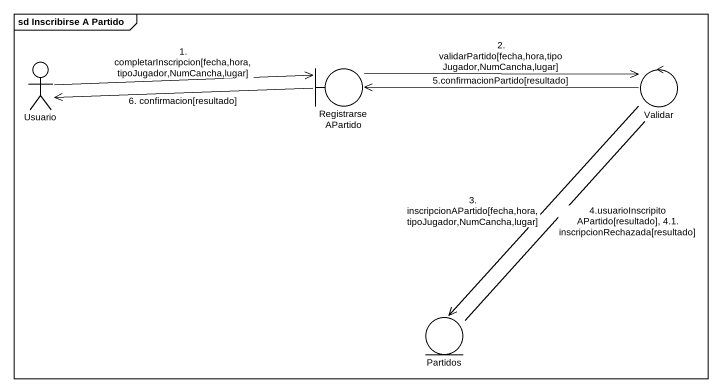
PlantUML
@startuml
mainframe sd Inscribirse A Partido
actor Usuario
boundary RegistrarseAPartido
control Validar
entity Partidos
Usuario -right-> RegistrarseAPartido : 1. completarInscripcion[fecha,hora,tipoJugador,NumCancha,lugar]
RegistrarseAPartido -left-> Usuario : 6. confirmacion[resultado]
RegistrarseAPartido -right-> Validar : 2. validarPartido[fecha,hora,tipoJugador,NumCancha,lugar]
Validar -left-> RegistrarseAPartido : 5.confirmacionPartido[resultado]
Validar --> Partidos : 3. inscripcionAPartido[fecha,hora,tipoJugador,NumCancha,lugar]
Partidos -up- Validar : 4.usuarioInscripitoAPartido[resultado], 4.1. inscripcionRechazada[resultado]
@enduml
